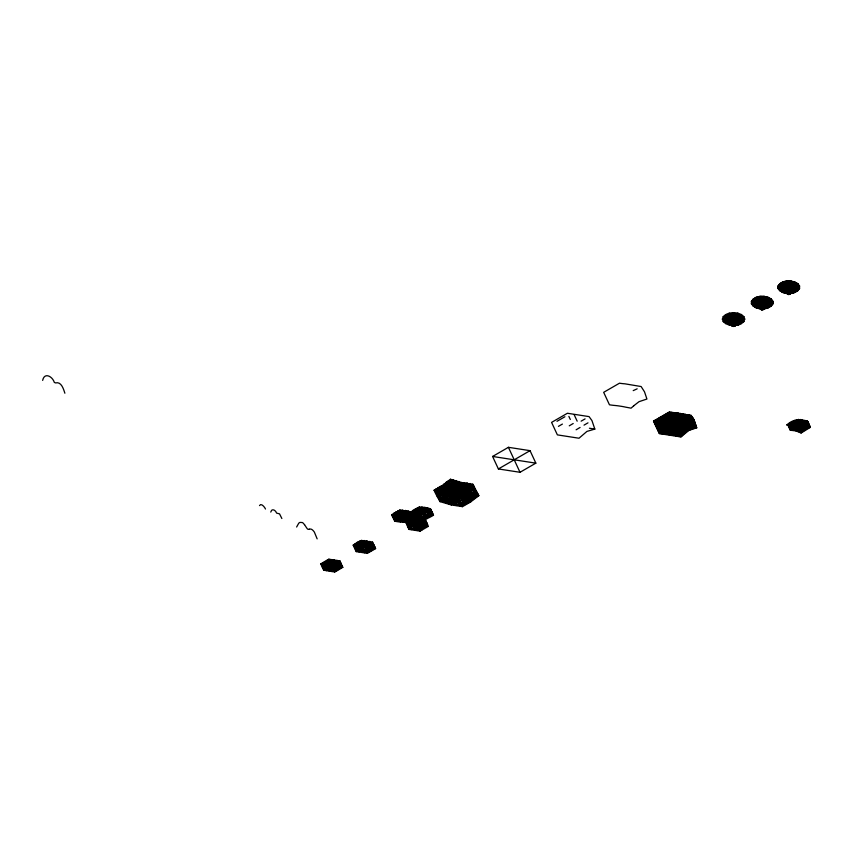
<?xml version="1.0" encoding="UTF-8"?>
<svg xmlns="http://www.w3.org/2000/svg" width="853" height="853" viewBox="0 0 853 853"><rect width="100%" height="100%" fill="white"/><g stroke="black" fill="none" stroke-linecap="round" stroke-linejoin="round"><path stroke-width="1.28" d="M760.599 308.989C758.328 302.335 764.64 296.386 771.315 299.062L772.957 301.344L772.957 303.817C768.532 310.727 755.843 310.727 751.429 303.817L751.429 301.344C755.491 294.903 765.536 295.053 771.315 299.062L772.957 303.817L768.286 307.848L760.044 308.797L753.06 306.099L751.429 301.344L756.089 297.313L764.331 296.375L772.957 301.344L771.315 306.099L764.331 308.797L756.089 307.848L751.429 303.817L753.06 299.062L760.044 296.375L768.286 297.313L769.15 298.614C770.291 304.318 762.913 305.31 761.58 309.842C757.986 305.011 765.322 297.036 771.283 300.448L769.598 302.954L762.187 308.306L753.103 304.798C755.779 299.979 762.689 303.327 762.795 308.146L763.659 309.34L761.58 309.842L757.219 302.41L756.952 299.925L758.424 297.377L765.024 298.998L772.029 302.623L765.951 307.869L755.236 306.643L755.342 304.596L753.103 300.448C758.754 298.049 764.64 302.676 763.659 308.647C765.695 303.103 761.249 297.462 755.236 298.614C754.095 304.318 761.462 305.31 762.795 309.842C764.81 305.737 768.638 299.392 762.187 296.951L752.357 302.623L758.424 307.869L769.15 306.643L769.033 301.312C764.619 300.288 761.132 304.169 761.068 308.349L758.509 302.612L759.351 298.998L765.951 297.377L767.433 299.925C767.423 302.986 765.354 306.451 762.603 307.666L754.777 302.954L755.342 301.312C759.767 300.288 763.254 304.169 763.307 308.349C764.96 305.289 765.866 300.746 762.187 298.678C758.018 301.013 760.13 305.758 760.727 309.34L761.59 306.835L769.033 304.596C766.463 301.823 762.582 305.075 762.187 308.082L761.068 308.349C761.548 306.27 756.771 304.041 759.351 306.909L771.283 304.798C768.606 299.979 761.686 303.327 761.58 308.146L759.82 305.193L757.219 304.788L756.952 305.982L765.024 306.909L767.433 305.982L767.156 304.788L765.173 304.766L762.187 308.082C761.793 305.075 757.922 301.823 755.342 304.596L762.187 307.229L765.866 305.449L764.245 306.238L763.659 309.34C764.192 305.31 758.871 307.197 757.219 304.788L756.814 303.593L758.392 301.397L762.187 300.491L767.156 302.41L767.156 304.788C764.021 307.485 758.445 307.741 756.089 303.935L756.089 302.538C758.594 298.625 765.781 298.625 768.297 302.538L768.297 303.935L765.642 306.227L760.972 306.76M787.202 293.635C784.931 286.981 791.243 281.032 797.907 283.708L799.549 285.99L799.549 288.463C795.135 295.373 782.446 295.373 778.021 288.463L778.021 285.99C782.084 279.549 792.128 279.699 797.907 283.708L799.549 288.463L794.879 292.494L786.647 293.443L779.663 290.745L778.021 285.99L782.691 281.959L790.923 281.01L799.549 285.99L797.907 290.745L790.923 293.443L782.691 292.494L778.021 288.463L779.663 283.708L786.647 281.01L794.879 281.959L795.742 283.249C796.883 288.964 789.515 289.956 788.183 294.488C784.579 289.657 791.915 281.682 797.875 285.094C795.689 288.463 792.341 291.161 788.79 292.952L779.695 289.444C783.246 283.889 789.867 289.188 789.91 294.285L788.183 294.488L783.822 287.056L783.544 284.571L785.027 282.023L791.627 283.644L798.621 287.269L792.554 292.515L781.828 291.289L781.934 289.231L779.695 285.094C785.773 282.172 792.096 288.602 789.91 294.285C791.392 290.073 795.113 283.932 788.79 281.586L778.949 287.269L785.027 292.515L795.742 291.289L795.636 285.958C791.211 284.923 787.724 288.815 787.66 292.984L785.112 287.258L785.954 283.644L792.554 282.023L793.461 283.356L793.759 287.056L789.398 294.488L787.809 291.769L781.369 287.6L781.828 283.249C787.841 282.098 792.298 287.749 790.251 293.283L787.66 292.984C786.018 289.935 785.112 285.392 788.79 283.324C792.949 285.648 790.848 290.404 790.251 293.986L789.377 291.481L781.934 289.231C784.515 286.459 788.385 289.711 788.79 292.718C789.185 289.711 793.055 286.459 795.636 289.231L788.79 291.875L787.66 294.285L787.042 290.446L789.196 289.924L790.848 290.884C791.435 294.296 786.146 294.605 786.722 290.884L785.112 290.095L785.954 291.555L797.875 289.444C795.199 284.625 788.289 287.973 788.183 292.792L786.413 289.839L783.822 289.434L783.544 290.628L791.627 291.555L794.026 290.628L793.759 289.434C790.72 288.293 789.42 292.323 788.79 294.552L787.618 292.121L781.934 285.958C786.359 284.923 789.846 288.815 789.91 292.984C796.041 287.312 786.988 290.734 787.319 293.986L785.805 289.412C787.031 287.504 790.55 287.504 791.776 289.412L791.776 290.105C790.998 292.611 786.946 293.293 786.221 290.404L788.79 288.922L791.349 290.404L789.494 292.878L785.112 290.095L784.451 288.175C786.231 285.392 791.349 285.392 793.13 288.175L792.469 290.095L788.79 291.886L783.822 289.434L783.822 287.056L788.79 285.137L792.586 286.043L793.759 287.056L793.759 289.434L789.377 291.481M722.374 319.118C726.116 319.011 731.245 320.259 731.906 324.62C730.968 327.648 737.291 326.145 734.166 324.673L734.998 319.065L737.834 313.147L741.47 314.544L743.891 316.644L744.744 319.118L743.891 321.592C738.581 326.934 728.537 326.934 723.216 321.592L722.374 319.118L723.216 316.644C726.873 312.646 732.812 312.209 737.834 313.147M729.272 325.078C729.965 322.178 737.877 322.125 733.559 324.844L734.166 326.368C733.185 321.986 738.943 321.421 741.47 323.682M734.678 324.876L736.747 318.723L741.47 314.544M734.678 326.177C734.678 321.165 740.383 318.755 744.744 319.118M735.019 325.174C734.998 320.419 739.732 317.508 743.891 316.644M735.019 325.878L735.702 322.999L737.728 321.56L743.891 321.592M735.147 325.526A1.589 0.917 0 0 0 732.759 324.726A1.589 0.917 0 0 0 732.759 326.315A1.589 0.917 0 0 0 735.147 325.526L735.254 323.372L733.559 322.722L731.863 323.372L732.087 325.878M790.379 292.92L790.603 291.449L792.544 289.178L791.445 287.653L788.79 287.013L786.135 287.653L785.037 289.178L785.314 290.009C785.677 292.238 792.053 290.329 789.771 291.769M734.166 326.368L733.559 323.767L728.313 322.509L726.713 321.123L726.148 319.48L726.713 317.849C730.232 314.309 736.885 314.309 740.404 317.849L740.969 319.48L740.404 321.123L733.559 324.833L726.596 323.17L724.464 321.325L723.717 319.161L724.464 316.985C729.144 312.283 737.973 312.283 742.643 316.985L743.4 319.161L742.643 321.325L740.511 323.17L735.702 325.324L733.559 324.833L739.658 324.385L735.702 325.324M760.599 307.912L763.083 307.315L763.776 308.989C765.621 304.329 758.786 308.402 757.848 304.532L757.848 303.529C759.628 300.746 764.746 300.746 766.527 303.529L765.866 305.449L761.782 307.666L761.068 309.639L760.13 306.238L761.782 305.289L763.936 305.8L763.307 309.639L762.603 307.666M732.951 326.368L731.575 322.53L733.559 321.762L735.702 322.999L733.559 326.443L733.559 312.656M731.97 325.526C732.524 320.664 727.417 317.487 723.216 316.644M734.38 324.151L735.531 323.479L735.926 321.72L733.559 320.813L731.746 321.24L730.989 322.295L732.855 324.758M735.926 322.861L736.661 321.645L735.755 320.376L731.362 320.376L730.69 322.327L732.738 324.151M296.62 527.015L298.721 523.252A10.631 6.142 60 0 1 299.989 522.409L302.325 522.537A3.679 2.122 60 0 1 303.05 523.017L304.521 524.659M42.65 380.395C44.409 371.908 52.502 376.429 54.325 382.411L55.552 382.912C61.331 381.366 63.517 389.011 64.871 393.222M259.515 505.594C260.954 502.566 264.761 507.108 265.486 509.038M270.764 512.088C271.638 507.844 275.679 510.115 276.596 513.101L279.528 513.847L281.863 518.507M762.891 308.232L762.187 309.906L761.025 307.485L758.722 305.363L758.722 303.711L762.187 302.367L765.653 303.711L765.653 305.363L762.891 308.232L765.173 304.766C763.947 302.858 760.428 302.858 759.202 304.766L760.439 307.144L761.782 307.666M760.503 306.579C760.812 313.691 768.063 303.839 760.492 306.845L761.484 308.232M787.095 291.214L787.095 292.302L788.087 292.878M734.262 324.758L734.156 323.372L731.501 322.999M787.202 292.558L789.686 291.961L790.379 293.635M737.013 322.754L733.559 323.234L738.229 323.319L737.323 324.407L733.559 323.767L737.013 322.754L733.559 323.767L738.527 321.314L738.527 318.937L735.617 317.263L731.501 317.263L729.752 317.934L728.185 320.131L729.752 322.327L732.578 323.66M356.181 551.614L364.391 545.334L372.59 542.145L375.597 548.618L367.387 553.352L356.181 551.614L353.185 545.152L357.194 542.359L361.384 540.418L372.59 542.145M394.672 521.194C404.365 510.062 420.774 509.049 433.495 515.191L430.488 508.719L424.922 507.418L419.281 506.981L411.082 511.725L399.876 509.987L391.676 514.722L394.672 521.194C405.836 523.582 417.682 521.194 428.291 526.397L422.288 511.907L419.281 506.981M399.876 509.987L402.883 514.903L408.886 529.393C415.55 522.036 425.498 520.405 433.495 515.191M323.724 570.22L331.817 563.801L339.921 560.89L342.821 567.33L334.76 571.99L323.724 570.22L320.76 563.844L328.874 559.184L339.921 560.89M680.939 436.939L688.861 430.466L696.773 427.801L693.884 419.452L690.983 415.315L669.349 411.967L653.526 421.105L659.316 433.601L680.939 436.939L677.559 427.939C672.196 425.444 668.134 431.074 664.722 434.273L661.821 426.489L657.482 418.823L662.888 418.173L670.095 420.774L673.699 420.955L689.181 415.016L692.561 420.22L695.462 428.131C683.445 424.687 667.174 418.588 658.345 431.511C667.078 430.893 675.171 433.697 683.584 434.582L678.274 421.713L672.964 412.447L658.441 419.623L654.486 423.195L663.495 423.834L667.942 423.088L671.897 421.051L678.498 415.283L683.775 413.929L691.495 429.294C682.858 427.086 672.047 425.455 666.524 434.454L663.144 425.466L658.793 418.066L664.21 417.405L671.418 420.017L678.625 419.367L694.843 421.915C688.126 426.937 680.118 429.869 673.731 435.552L671.322 428.302L664.071 415.016L678.498 415.283L685.705 418.365L692.913 417.799L682.357 423.344L677.079 427.63L669.349 411.967M732.087 325.174L734.166 324.673M810.35 427.364L804.944 425.476L787.404 424.73C794.761 425.786 801.905 426.34 809.028 427.833L805.648 421.083C799.687 422.203 795.305 426.873 789.814 429.198L790.304 430.275L795.71 430.829L801.116 433.015L810.35 427.364L807.45 421.105C800.263 418.951 792.885 418.93 786.924 424.954L791.36 423.706L796.638 419.9L802.438 431.959L795.22 429.677L789.814 429.198L788.364 425.828L786.924 424.954M790.304 430.275C796.521 427.971 801.052 423.141 807.45 421.105M764.651 306.152L762.187 306.696L759.533 306.067L760.748 306.536M791.243 290.798L788.79 291.342L786.327 290.798M434.049 490.262L442.249 485.528L450.448 479.237L461.654 482.521L472.861 484.259L478.864 495.646L470.664 501.927L462.465 506.661L451.258 504.933L440.052 501.649L434.049 490.262C449.382 488.972 463.456 497.054 478.864 495.646M736.427 322.327L737.728 321.56L737.728 319.566L735.286 318.158L731.831 318.158L729.048 320.557L730.371 322.402L732.364 323.298M405.879 522.932C414.409 518.699 420.838 510.691 430.488 508.719M408.886 529.393L420.092 531.131L428.291 526.397M569.26 425.828L573.216 423.504M576.116 429.795L580.072 427.46M492.586 456.462L508.42 447.313L530.054 450.661L535.844 463.147L520.01 472.285L498.387 468.947L492.586 456.462L535.844 463.147M556.988 421.307L564.91 416.744M558.438 426.351L562.404 424.069M498.387 468.947L530.054 450.661M581.128 421.169L585.083 418.887M637.17 388.819L633.214 390.621M584.028 425.135L587.984 422.853M659.316 433.601C668.912 425.679 679.969 416.936 693.393 418.556C684.831 423.738 675.395 427.598 668.325 434.678L664.945 425.476L660.115 417.298L665.521 416.648L670.927 418.759L678.146 418.322L683.552 419.964L694.363 420.593L681.174 428.291L671.929 435.222C670.319 427.971 665.948 422.022 662.76 415.774C670 416.381 677.89 414.889 684.383 419.122C687.849 421.691 687.582 426.596 690.184 429.816C678.636 429.187 667.536 423.856 655.936 426.308L674.403 414.483L678.37 412.948L687.539 431.341C677.314 430.989 667.334 425.764 656.906 428.398C665.607 424.016 672.953 416.637 681.973 413.577L684.383 419.122L690.983 415.315M725.647 323.682C728.11 321.432 733.09 322.007 732.439 326.177M440.052 501.649C449.328 495.945 461.132 497.971 470.664 501.927L464.661 487.436L461.654 482.521C453.583 487.564 443.784 489.473 437.045 496.723L448.251 498.461L451.258 504.933C457.944 497.608 467.839 495.881 475.867 490.72C465.237 485.634 453.423 487.745 442.249 485.528L445.255 490.443L448.251 498.461C456.781 494.239 463.222 486.231 472.861 484.259M790.219 291.182L791.317 290.734M789.494 292.878L790.486 292.302L790.081 291.15L787.095 291.491L787.809 291.769M763.627 306.536L764.842 306.067M763.168 307.133L764.555 306.323L764.555 305.193L762.187 304.276L759.82 305.193L759.82 306.323L761.207 307.133M734.54 323.66L737.312 321.069L734.998 319.065L730.904 319.534L729.805 321.069L730.904 322.605M734.188 325.505C737.888 323.33 729.23 323.33 732.93 325.505M734.998 323.074L736.011 322.69M309.276 529.201L308.168 529.308A2.037 1.173 60 0 1 307.251 528.743L305.609 526.333A18.51 10.684 60 0 0 304.532 524.659M309.404 529.169L310.492 529.031A4.553 2.634 60 0 1 312.763 530.214L313.371 530.833A6.984 4.03 60 0 1 314.426 532.251L317.156 538.872M734.156 323.372L735.243 323.106M733.964 324.193L734.721 324.012M735.201 324.044L738.229 323.319M733.868 325.537L734.454 325.398M594.84 429.091L586.928 431.415L579.006 438.229L557.382 434.881L551.582 422.395L567.416 413.257L589.05 416.605L591.939 420.561L594.84 429.091L589.434 428.249M723.216 321.592L728.59 321.314L731.362 322.914M733.559 323.234L735.99 323.148L737.834 325.078M391.676 514.722C403.32 512.994 413.95 518.784 425.284 519.925M353.185 545.152L364.391 545.334L375.597 548.618M320.76 563.844L331.817 563.801L342.821 567.33M653.526 421.105L658.932 420.561L667.942 423.088L675.149 422.587L684.159 423.61L696.773 427.801M734.422 323.063L735.617 322.999M787.575 291.406L790.006 291.406L793.962 289.881L794.889 287.184C792.384 283.26 785.186 283.26 782.681 287.184L783.608 289.881L788.193 291.481M786.253 290.734L787.351 291.182M725.647 314.544L730.904 319.534L732.439 324.876M361.384 540.418L364.391 545.334L367.387 553.352M328.874 559.184L331.817 563.801L334.76 571.99M729.272 313.147L731.831 318.158L732.951 324.673M794.836 420.38L797.246 423.717L801.116 433.015M411.082 511.725L417.085 523.113L420.092 531.131M574.272 414.931L577.172 421.179M568.866 416.381L570.316 419.495M508.42 447.313L520.01 472.285M450.448 479.237L462.465 506.661M753.935 301.802L753.935 303.7C757.325 308.989 767.05 308.989 770.44 303.7L770.44 301.802C767.05 296.513 757.325 296.513 753.935 301.802M725.636 317.391L724.975 319.278L725.636 321.176C729.71 325.27 737.408 325.27 741.481 321.176L742.131 319.278L741.481 317.391C737.408 313.286 729.71 313.286 725.636 317.391M727.694 318.361L727.694 321.165C730.712 324.204 736.406 324.204 739.423 321.165L739.423 318.361C736.406 315.333 730.712 315.333 727.694 318.361M781.796 284.699L780.538 286.448L780.538 288.346C783.928 293.635 793.653 293.635 797.043 288.346L797.043 286.448C793.919 281.501 786.221 281.618 781.796 284.699M676.344 418.301C671.322 424.805 662.376 424.805 654.965 424.229L660.243 419.687L674.766 412.585L679.585 420.977L684.906 433.399C675.864 432.588 667.313 429.304 657.866 430.477L663.144 425.466L667.099 423.642L677.922 425.818L683.328 425.498L694.139 428.483L690.759 419.943L687.379 414.675L679.457 417.618L670.223 423.674L663.016 423.077L657.61 421.638L654.006 422.15L656.639 419.985L671.151 412.234L676.472 421.691L682.261 435.766L669.648 433.409L658.836 432.556L666.747 425.743L677.303 420.124L688.115 421.425L695.334 423.312C688.968 427.865 681.611 430.701 675.533 435.936L673.603 429.699L670.703 423.984C667.377 421.787 668.443 416.701 665.393 414.259C672.75 415.219 680.331 413.193 687.028 417.597L689.437 420.689L692.817 428.835L682.005 426.393L676.6 426.831L671.194 424.773L665.788 424.026L663.986 424.133L661.342 425.69L657.386 429.432C667.419 427.588 676.557 431.714 686.217 432.343L678.498 415.283L676.568 412.735L660.734 420.945L655.456 425.274C665.233 424.591 678.338 423.173 679.137 436.629L687.06 430.307L696.293 426.308L685.481 422.885L678.274 421.713L669.264 422.576L660.243 419.687L654.837 420.348L661.118 433.868C669.68 425.306 680.779 421.158 691.463 415.944L677.047 413.342L668.038 412.735L675.277 427.353L681.878 422.331L692.433 417.096L687.028 417.597L685.577 414.313L678.977 416.392L676.344 418.301M798.44 419.42L793.162 423.738L787.884 425.157C794.708 426.532 800.882 427.961 807.716 428.451L803.846 420.689L793.514 421.137L799.314 432.14L809.87 425.871L797.246 423.717L788.364 425.828L797.384 428.473L806.394 429.219L802.044 419.975L788.854 426.873L805.072 429.987L800.242 419.452L793.642 424.282L788.236 424.186L789.686 425.316L792.106 430.296C798.301 428.899 802.076 424.026 807.94 421.649L802.524 420.806L789.334 428.035L803.75 430.904L798.44 419.42M666.875 430.402L662.92 434.102L656.16 419.591L661.565 418.93L670.575 421.819L679.585 420.977L695.813 424.826C689.576 428.483 682.88 431.298 677.335 436.32L674.926 428.942L666.715 413.492C675.405 412.735 683.541 416.157 691.943 416.509C683.082 420.71 674.872 425.199 666.875 430.402M672.772 432.247L670.127 434.945L666.268 424.698L664.818 423.323L662.888 418.173L661.438 416.541C672.463 415.806 682.581 419.953 693.884 419.452L672.772 432.247M674.894 415.283L670.927 418.759L656.415 427.353L663.623 426.5L688.861 430.466L680.172 413.257L674.894 415.283M324.119 565.134L322.242 567.042L330.495 567.074L338.79 569.655L336.743 563.47L334.397 560.037L328.224 562.138L324.119 565.134L321.517 565.475L325.441 562.287L331.678 559.621L334.664 564.387L336.807 570.806L331.231 569.26L322.978 568.62L328.97 563.492L337.116 560.453L340.774 568.514L332.585 565.592L324.119 565.134L322.829 562.671C329.354 561.359 336.221 562.628 342.085 565.699L331.956 571.542L329.727 565.144L326.816 560.368L335.176 560.784L340.656 562.522L334.664 564.387L326.528 570.668L324.119 565.134M803.142 425.444L799.186 428.76L793.908 430.488L789.558 423.429L800.37 422.832L809.38 424.506L797.512 431.351L792.202 421.904L801.212 421.297L808.42 422.374L803.142 425.444M471.762 498.344L459.66 506.021L448.294 480.591C456.696 483.043 465.311 483.139 473.703 485.57C462.571 489.505 453.977 498.035 442.995 502.204L436.011 488.78C450.341 487.991 463.701 494.996 478.075 494.047L471.762 498.344C459.778 496.115 447.686 494.026 435.425 493.151C441.534 487.489 449.691 485.506 456.28 480.548L466.655 503.984C457.379 501.191 447.814 501.116 438.485 498.696C448.753 494.772 456.941 486.754 467.295 482.947L474.599 498.515L471.762 498.344L466.815 486.295L464.459 482.627C455.235 487.01 446.407 492.277 437.749 497.587C448.006 499.986 458.722 498.973 468.702 502.865L459.053 481.465C451.749 486.615 442.579 488.279 436.214 494.868C448.411 496.542 460.748 496.713 472.573 500.178L471.762 498.344M415.176 514.604L403.085 522.281L397.775 510.851C409.067 512.397 420.593 512.461 431.533 516.129L427.737 507.961L421.499 510.307L415.176 514.604L404.237 512.29L395.685 511.939L400.249 521.769C408.342 516.683 416.051 510.99 424.922 507.418L429.486 517.249L415.176 514.604L413.044 510.233L421.499 510.307L432.844 513.303C424.687 518.368 415.134 520.778 408.043 527.538L422.192 529.724L420.028 523.667L415.176 514.604M457.549 490.144L445.469 497.789L439.263 500.05L450.469 503.067L464.565 505.264L453.401 479.802L434.699 491.605C448.998 491.275 462.443 497.086 476.71 496.99L470.11 483.502L463.872 485.847L457.549 490.144L446.609 487.831L438.058 487.468L445.884 502.961C455.395 497.683 464.48 491.637 474.492 487.106C465.333 483.651 455.534 484.696 446.183 482.116L456.824 505.509L477.307 492.693L471.805 492.757L457.549 490.144M331.231 569.26L329.247 571.105L324.822 561.519L333.139 561.381L341.371 564.11L337.468 565.272L331.231 569.26M452.346 501.351L448.646 503.878L440.148 486.381C452.378 487.479 464.597 489.195 476.56 491.584C469.267 496.553 460.663 499.08 454.009 505.147L448.198 490.997L444.157 483.768C454.446 486.317 465.322 484.44 475.217 488.833C467.721 493.386 459.33 495.945 452.346 501.351M633.726 405.793L631.092 408.16L625.686 407.158A54.048 42.629 24.9 0 0 620.28 406.167A60.073 47.395 24.9 0 0 614.864 405.474A57.919 45.657 24.9 0 1 609.458 404.791L603.668 392.327L619.502 383.189A44.825 35.368 24.9 0 0 624.908 383.818L641.125 386.537L644.505 391.815L646.926 399.023L639.004 401.688L633.726 405.793M357.279 548.031L355.349 549.759L369.488 551.944L367.334 545.888L364.188 540.514L359.955 542.263L353.835 546.496L365.18 547.136L373.635 549.556L369.839 541.388L363.602 543.734L357.279 548.031L354.56 548.042L360.68 543.5L367.025 540.845L371.588 550.675L357.279 548.031L355.147 543.66L363.602 543.734L374.947 546.73L364.594 552.701L359.284 541.271L367.835 541.932L373.422 543.457L365.18 547.136L358.932 551.827L357.279 548.031M395.771 517.611L393.841 519.338C405.111 521.407 416.808 520.234 427.641 524.51L417.288 530.481L408.331 510.968L402.094 513.314L395.771 517.611L393.052 517.611L399.172 513.079L405.516 510.414L407.947 514.434L414.451 529.969L420.796 525.565L426.916 522.772C416.776 519.52 406.177 519.594 395.771 517.611L393.638 513.239C405.228 512.408 416.029 517.131 427.385 518.517L425.231 512.461L422.086 507.087C413.705 511.576 404.876 515.287 397.423 521.407L395.771 517.611M409.205 524.147L407.254 525.811L415.731 526.344L424.282 528.444L422.15 522.633L415.091 508.932L426.553 509.849L432.119 511.565L409.205 524.147L406.529 524.275L425.231 512.461L431.33 510.03L425.732 508.505L417.181 507.844L426.329 527.335L417.874 524.915L409.205 524.147L405.036 513.762L402.68 510.094L396.336 513.058L392.327 516.065C403.853 515.841 414.889 519.328 426.127 521.236L417.874 524.915L411.636 529.606L409.205 524.147M802.3 427.524L795.71 430.829L790.88 422.661L801.692 422.107L808.9 423.28L802.3 427.524M363.826 550.59L361.757 552.19L357.194 542.359L365.745 542.721L374.222 544.992L363.826 550.59"/></g></svg>
